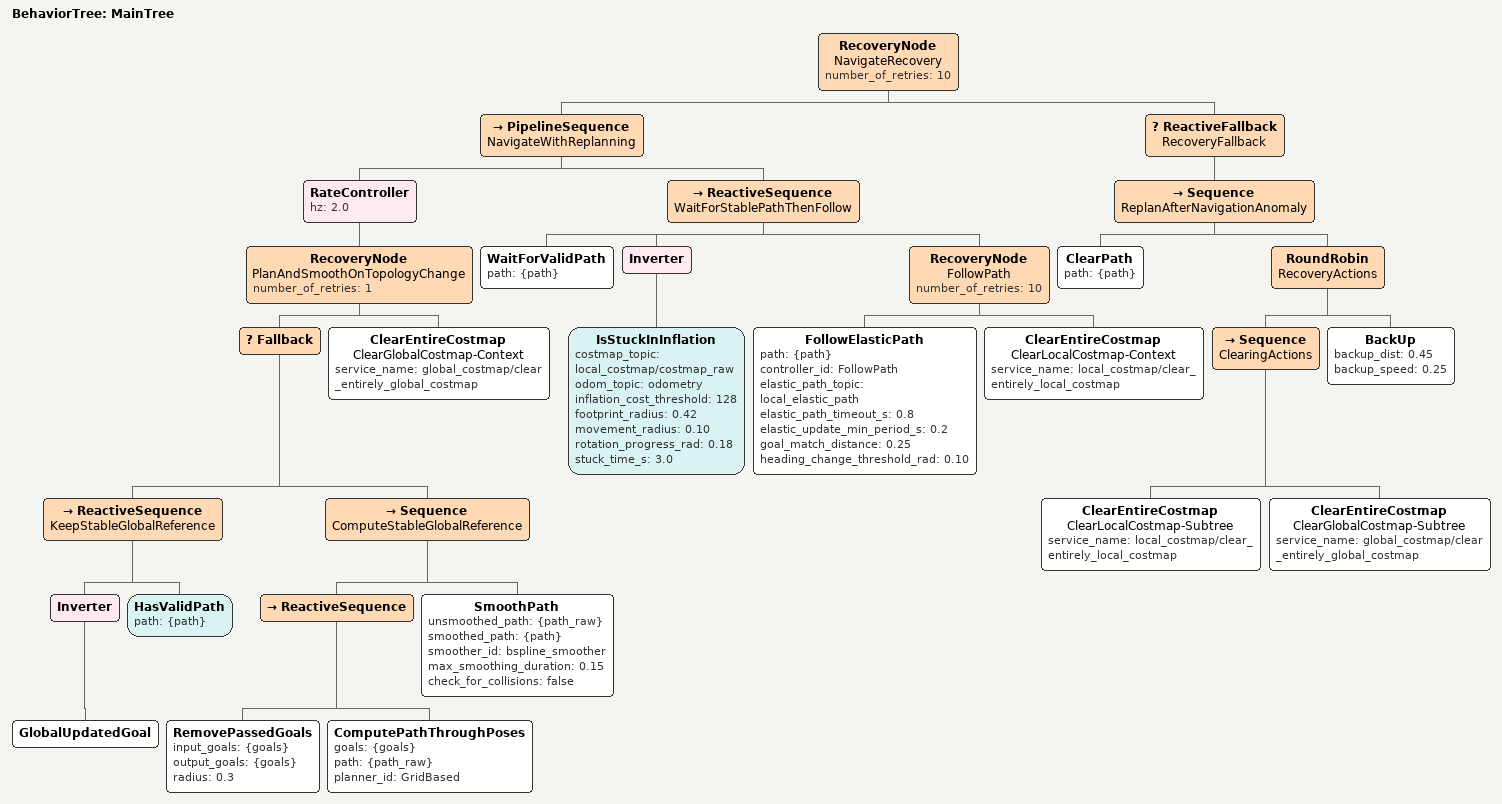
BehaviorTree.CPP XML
<?xml version="1.0" encoding="UTF-8"?>
<root BTCPP_format="3"
      main_tree_to_execute="MainTree">
  <BehaviorTree ID="MainTree">
    <RecoveryNode name="NavigateRecovery"
                  number_of_retries="10">
      <PipelineSequence name="NavigateWithReplanning">
        <RateController hz="2.0">
          <RecoveryNode name="PlanAndSmoothOnTopologyChange"
                        number_of_retries="1">
            <Fallback>
              <ReactiveSequence name="KeepStableGlobalReference">
                <Inverter>
                  <GlobalUpdatedGoal/>
                </Inverter>
                <HasValidPath path="{path}"/>
              </ReactiveSequence>
              <Sequence name="ComputeStableGlobalReference">
                <ReactiveSequence>
                  <RemovePassedGoals input_goals="{goals}"
                                     output_goals="{goals}"
                                     radius="0.3"/>
                  <ComputePathThroughPoses goals="{goals}"
                                           path="{path_raw}"
                                           planner_id="GridBased"/>
                </ReactiveSequence>
                <SmoothPath unsmoothed_path="{path_raw}"
                            smoothed_path="{path}"
                            smoother_id="bspline_smoother"
                            max_smoothing_duration="0.15"
                            check_for_collisions="false"/>
              </Sequence>
            </Fallback>
            <ClearEntireCostmap name="ClearGlobalCostmap-Context"
                                service_name="global_costmap/clear_entirely_global_costmap"/>
          </RecoveryNode>
        </RateController>
        <ReactiveSequence name="WaitForStablePathThenFollow">
          <WaitForValidPath path="{path}"/>
          <Inverter>
            <IsStuckInInflation costmap_topic="local_costmap/costmap_raw"
                                odom_topic="odometry"
                                inflation_cost_threshold="128"
                                footprint_radius="0.42"
                                movement_radius="0.10"
                                rotation_progress_rad="0.18"
                                stuck_time_s="3.0"/>
          </Inverter>
          <RecoveryNode name="FollowPath"
                        number_of_retries="10">
            <FollowElasticPath path="{path}"
                               controller_id="FollowPath"
                               elastic_path_topic="local_elastic_path"
                               elastic_path_timeout_s="0.8"
                               elastic_update_min_period_s="0.2"
                               goal_match_distance="0.25"
                               heading_change_threshold_rad="0.10"/>
            <ClearEntireCostmap name="ClearLocalCostmap-Context"
                                service_name="local_costmap/clear_entirely_local_costmap"/>
          </RecoveryNode>
        </ReactiveSequence>
      </PipelineSequence>
      <ReactiveFallback name="RecoveryFallback">
        <Sequence name="ReplanAfterNavigationAnomaly">
          <ClearPath path="{path}"/>
          <RoundRobin name="RecoveryActions">
            <Sequence name="ClearingActions">
              <ClearEntireCostmap name="ClearLocalCostmap-Subtree"
                                  service_name="local_costmap/clear_entirely_local_costmap"/>
              <ClearEntireCostmap name="ClearGlobalCostmap-Subtree"
                                  service_name="global_costmap/clear_entirely_global_costmap"/>
            </Sequence>
            <BackUp backup_dist="0.45"
                    backup_speed="0.25"/>
          </RoundRobin>
        </Sequence>
      </ReactiveFallback>
    </RecoveryNode>
  </BehaviorTree>
</root>
